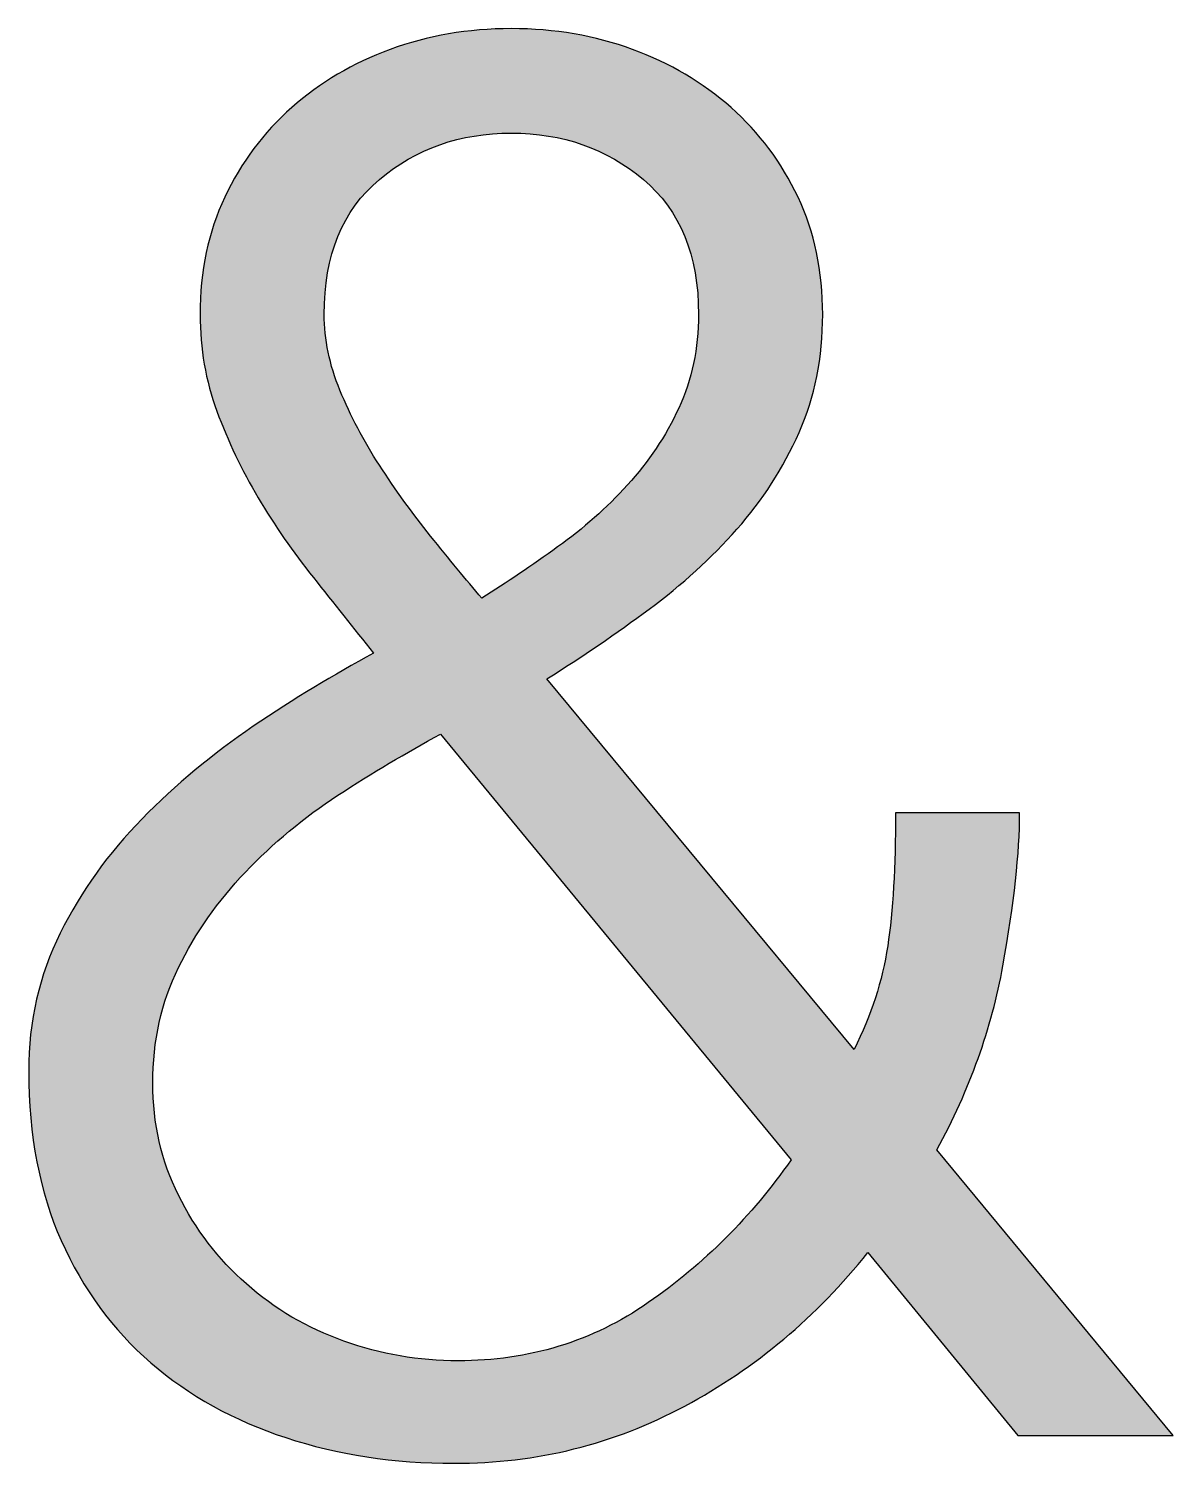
# Paper-space layout 'A3mask (portrait)' of a CAD drawing. Extents: x 0 to 277, y 0 to 394.
# Drawn here: x 198.855 to 200.453, y 39.345 to 41.347 of the extents above; entities that cross this region are included whole.
import ezdxf
from ezdxf.enums import TextEntityAlignment as Align

# ---------------------------------------------------------------- set-up
doc = ezdxf.new("R2010")
doc.units = 0
doc.layers.get('0').update_dxf_attribs({"linetype": 'CONTINUOUS'})
doc.layers.get('Defpoints').update_dxf_attribs({"linetype": 'CONTINUOUS'})
doc.layers.add('JPP_Mask', color=7, linetype='CONTINUOUS')
doc.styles.add('JPP', font='arial.ttf')

# ---------------------------------------------------------------- blocks, each defined once
blk = doc.blocks.new('A3mask (portrait)')
at = {"true_color": 0x004a91}
h = blk.add_hatch(color=154, dxfattribs=at)
edge = h.paths.add_edge_path()
edge.add_spline(control_points=[(200.0076, 39.9223), (200.0076, 39.9223), (199.5785, 40.4394), (199.5785, 40.4394), (199.628, 40.4705), (199.6757, 40.5031), (199.7215, 40.537)], knot_values=[24, 24, 24, 24, 25, 25, 25, 26, 26, 26, 26], degree=3, periodic=0)
edge.add_spline(control_points=[(199.7215, 40.537), (199.7673, 40.5709), (199.8082, 40.608), (199.8439, 40.6485)], knot_values=[23, 23, 23, 23, 24, 24, 24, 24], degree=3, periodic=0)
edge.add_spline(control_points=[(199.8439, 40.6485), (199.8797, 40.6888), (199.9085, 40.7337), (199.9306, 40.7832), (199.9526, 40.8327), (199.9636, 40.8876), (199.9636, 40.9481)], knot_values=[21, 21, 21, 21, 22, 22, 22, 23, 23, 23, 23], degree=3, periodic=0)
edge.add_spline(control_points=[(199.9636, 40.9481), (199.9636, 41.0088), (199.9521, 41.0633), (199.9292, 41.1119)], knot_values=[20, 20, 20, 20, 21, 21, 21, 21], degree=3, periodic=0)
edge.add_spline(control_points=[(199.9292, 41.1119), (199.9062, 41.1604), (199.8751, 41.2022), (199.8357, 41.2371)], knot_values=[19, 19, 19, 19, 20, 20, 20, 20], degree=3, periodic=0)
edge.add_spline(control_points=[(199.8357, 41.2371), (199.7962, 41.2718), (199.7504, 41.2989), (199.6981, 41.3181), (199.6459, 41.3374), (199.5895, 41.3471), (199.529, 41.3471)], knot_values=[17, 17, 17, 17, 18, 18, 18, 19, 19, 19, 19], degree=3, periodic=0)
edge.add_spline(control_points=[(199.529, 41.3471), (199.4685, 41.3471), (199.4121, 41.3374), (199.3598, 41.3181), (199.3076, 41.2989), (199.2617, 41.2718), (199.2223, 41.2371)], knot_values=[15, 15, 15, 15, 16, 16, 16, 17, 17, 17, 17], degree=3, periodic=0)
edge.add_spline(control_points=[(199.2223, 41.2371), (199.1829, 41.2022), (199.1517, 41.1604), (199.1288, 41.1119)], knot_values=[14, 14, 14, 14, 15, 15, 15, 15], degree=3, periodic=0)
edge.add_spline(control_points=[(199.1288, 41.1119), (199.1059, 41.0633), (199.0944, 41.0088), (199.0944, 40.9481)], knot_values=[13, 13, 13, 13, 14, 14, 14, 14], degree=3, periodic=0)
edge.add_spline(control_points=[(199.0944, 40.9481), (199.0944, 40.9005), (199.1022, 40.8555), (199.1178, 40.8134)], knot_values=[12, 12, 12, 12, 13, 13, 13, 13], degree=3, periodic=0)
edge.add_spline(control_points=[(199.1178, 40.8134), (199.1333, 40.7712), (199.1526, 40.7309), (199.1755, 40.6924)], knot_values=[11, 11, 11, 11, 12, 12, 12, 12], degree=3, periodic=0)
edge.add_spline(control_points=[(199.1755, 40.6924), (199.1984, 40.6538), (199.2241, 40.6167), (199.2525, 40.581)], knot_values=[10, 10, 10, 10, 11, 11, 11, 11], degree=3, periodic=0)
edge.add_spline(control_points=[(199.2525, 40.581), (199.281, 40.5452), (199.309, 40.5099), (199.3364, 40.4752)], knot_values=[9, 9, 9, 9, 10, 10, 10, 10], degree=3, periodic=0)
edge.add_spline(control_points=[(199.3364, 40.4752), (199.2815, 40.4458), (199.2255, 40.4118), (199.1687, 40.3734)], knot_values=[8, 8, 8, 8, 9, 9, 9, 9], degree=3, periodic=0)
edge.add_spline(control_points=[(199.1687, 40.3734), (199.1118, 40.3348), (199.06, 40.2917), (199.0133, 40.244), (198.9665, 40.1964), (198.9284, 40.1433), (198.8991, 40.0846)], knot_values=[6, 6, 6, 6, 7, 7, 7, 8, 8, 8, 8], degree=3, periodic=0)
edge.add_spline(control_points=[(198.8991, 40.0846), (198.8698, 40.0258), (198.8551, 39.9616), (198.8551, 39.8921)], knot_values=[5, 5, 5, 5, 6, 6, 6, 6], degree=3, periodic=0)
edge.add_spline(control_points=[(198.8551, 39.8921), (198.8551, 39.8022), (198.8703, 39.7233), (198.9005, 39.6554), (198.9308, 39.5876), (198.9725, 39.5308), (199.0256, 39.485)], knot_values=[3, 3, 3, 3, 4, 4, 4, 5, 5, 5, 5], degree=3, periodic=0)
edge.add_spline(control_points=[(199.0256, 39.485), (199.0788, 39.439), (199.1416, 39.4043), (199.2141, 39.3804)], knot_values=[2, 2, 2, 2, 3, 3, 3, 3], degree=3, periodic=0)
edge.add_spline(control_points=[(199.2141, 39.3804), (199.2865, 39.3566), (199.3649, 39.3446), (199.4492, 39.3446)], knot_values=[1, 1, 1, 1, 2, 2, 2, 2], degree=3, periodic=0)
edge.add_spline(control_points=[(199.4492, 39.3446), (199.5647, 39.3446), (199.672, 39.3713), (199.771, 39.4245)], knot_values=[0, 0, 0, 0, 1, 1, 1, 1], degree=3, periodic=0)
edge.add_spline(control_points=[(199.771, 39.4245), (199.8701, 39.4776), (199.9553, 39.5492), (200.0268, 39.6389)], knot_values=[34, 34, 34, 34, 35, 35, 35, 35], degree=3, periodic=0)
edge.add_spline(control_points=[(200.0268, 39.6389), (200.0268, 39.6389), (200.2359, 39.3832), (200.2359, 39.3832), (200.2359, 39.3832), (200.2902, 39.3832), (200.3445, 39.3832)], knot_values=[32.5, 32.5, 32.5, 32.5, 33.5, 33.5, 33.5, 34, 34, 34, 34], degree=3, periodic=0)
edge.add_spline(control_points=[(200.3445, 39.3832), (200.3988, 39.3832), (200.4531, 39.3832), (200.4531, 39.3832), (200.4531, 39.3832), (200.3706, 39.4829), (200.2881, 39.5826)], knot_values=[31.5, 31.5, 31.5, 31.5, 32, 32, 32, 32.5, 32.5, 32.5, 32.5], degree=3, periodic=0)
edge.add_spline(control_points=[(200.2881, 39.5826), (200.2056, 39.6823), (200.1231, 39.782), (200.1231, 39.782), (200.1689, 39.8664), (200.1996, 39.9521), (200.2153, 40.0392)], knot_values=[30, 30, 30, 30, 30.5, 30.5, 30.5, 31.5, 31.5, 31.5, 31.5], degree=3, periodic=0)
edge.add_spline(control_points=[(200.2153, 40.0392), (200.2308, 40.1262), (200.2386, 40.1973), (200.2386, 40.2524)], knot_values=[29, 29, 29, 29, 30, 30, 30, 30], degree=3, periodic=0)
edge.add_spline(control_points=[(200.2386, 40.2524), (200.2386, 40.2524), (200.0653, 40.2524), (200.0653, 40.2524), (200.0653, 40.1772), (200.0616, 40.1152), (200.0544, 40.0667)], knot_values=[27, 27, 27, 27, 28, 28, 28, 29, 29, 29, 29], degree=3, periodic=0)
edge.add_spline(control_points=[(200.0544, 40.0667), (200.047, 40.0181), (200.0314, 39.97), (200.0076, 39.9223)], knot_values=[26, 26, 26, 26, 27, 27, 27, 27], degree=3, periodic=0)
edge = h.paths.add_edge_path(flags=16)
edge.add_spline(control_points=[(199.43, 40.3624), (199.43, 40.3624), (199.9196, 39.7683), (199.9196, 39.7683), (199.8645, 39.6894), (199.7981, 39.6229), (199.7202, 39.5689)], knot_values=[8, 8, 8, 8, 9, 9, 9, 10, 10, 10, 10], degree=3, periodic=0)
edge.add_spline(control_points=[(199.7202, 39.5689), (199.6422, 39.5147), (199.5537, 39.4877), (199.4547, 39.4877)], knot_values=[7, 7, 7, 7, 8, 8, 8, 8], degree=3, periodic=0)
edge.add_spline(control_points=[(199.4547, 39.4877), (199.3997, 39.4877), (199.3465, 39.4968), (199.2952, 39.5152)], knot_values=[6, 6, 6, 6, 7, 7, 7, 7], degree=3, periodic=0)
edge.add_spline(control_points=[(199.2952, 39.5152), (199.2439, 39.5334), (199.1984, 39.56), (199.159, 39.5949)], knot_values=[5, 5, 5, 5, 6, 6, 6, 6], degree=3, periodic=0)
edge.add_spline(control_points=[(199.159, 39.5949), (199.1196, 39.6297), (199.088, 39.671), (199.0642, 39.7188)], knot_values=[4, 4, 4, 4, 5, 5, 5, 5], degree=3, periodic=0)
edge.add_spline(control_points=[(199.0642, 39.7188), (199.0403, 39.7664), (199.0284, 39.8187), (199.0284, 39.8755)], knot_values=[3, 3, 3, 3, 4, 4, 4, 4], degree=3, periodic=0)
edge.add_spline(control_points=[(199.0284, 39.8755), (199.0284, 39.9342), (199.0403, 39.9879), (199.0642, 40.0365)], knot_values=[2, 2, 2, 2, 3, 3, 3, 3], degree=3, periodic=0)
edge.add_spline(control_points=[(199.0642, 40.0365), (199.088, 40.0849), (199.1191, 40.1294), (199.1577, 40.1698)], knot_values=[1, 1, 1, 1, 2, 2, 2, 2], degree=3, periodic=0)
edge.add_spline(control_points=[(199.1577, 40.1698), (199.1962, 40.2101), (199.2392, 40.2459), (199.2869, 40.2771)], knot_values=[0, 0, 0, 0, 1, 1, 1, 1], degree=3, periodic=0)
edge.add_spline(control_points=[(199.2869, 40.2771), (199.3346, 40.3082), (199.3823, 40.3366), (199.43, 40.3624)], knot_values=[10, 10, 10, 10, 11, 11, 11, 11], degree=3, periodic=0)
edge = h.paths.add_edge_path(flags=16)
edge.add_spline(control_points=[(199.4877, 40.5521), (199.4657, 40.5778), (199.4419, 40.6067), (199.4162, 40.6388)], knot_values=[4, 4, 4, 4, 5, 5, 5, 5], degree=3, periodic=0)
edge.add_spline(control_points=[(199.4162, 40.6388), (199.3905, 40.6709), (199.3667, 40.7038), (199.3447, 40.7377)], knot_values=[3, 3, 3, 3, 4, 4, 4, 4], degree=3, periodic=0)
edge.add_spline(control_points=[(199.3447, 40.7377), (199.3227, 40.7717), (199.3044, 40.8066), (199.2897, 40.8423)], knot_values=[2, 2, 2, 2, 3, 3, 3, 3], degree=3, periodic=0)
edge.add_spline(control_points=[(199.2897, 40.8423), (199.275, 40.8781), (199.2677, 40.9134), (199.2677, 40.9481)], knot_values=[1, 1, 1, 1, 2, 2, 2, 2], degree=3, periodic=0)
edge.add_spline(control_points=[(199.2677, 40.9481), (199.2677, 41.0307), (199.2933, 41.0935), (199.3447, 41.1366)], knot_values=[0, 0, 0, 0, 1, 1, 1, 1], degree=3, periodic=0)
edge.add_spline(control_points=[(199.3447, 41.1366), (199.396, 41.1798), (199.4575, 41.2013), (199.529, 41.2013)], knot_values=[11, 11, 11, 11, 12, 12, 12, 12], degree=3, periodic=0)
edge.add_spline(control_points=[(199.529, 41.2013), (199.6005, 41.2013), (199.6619, 41.1798), (199.7133, 41.1366), (199.7646, 41.0935), (199.7903, 41.0307), (199.7903, 40.9481)], knot_values=[9, 9, 9, 9, 10, 10, 10, 11, 11, 11, 11], degree=3, periodic=0)
edge.add_spline(control_points=[(199.7903, 40.9481), (199.7903, 40.9005), (199.7811, 40.8571), (199.7628, 40.8176), (199.7444, 40.7782), (199.7206, 40.7424), (199.6913, 40.7103)], knot_values=[7, 7, 7, 7, 8, 8, 8, 9, 9, 9, 9], degree=3, periodic=0)
edge.add_spline(control_points=[(199.6913, 40.7103), (199.6619, 40.6782), (199.6294, 40.6493), (199.5936, 40.6236)], knot_values=[6, 6, 6, 6, 7, 7, 7, 7], degree=3, periodic=0)
edge.add_spline(control_points=[(199.5936, 40.6236), (199.5579, 40.598), (199.5225, 40.5741), (199.4877, 40.5521)], knot_values=[5, 5, 5, 5, 6, 6, 6, 6], degree=3, periodic=0)
at = {"layer": 'Defpoints', "color": 154, "true_color": 0x004a91}
for points, knots in [([(199.771, 39.4245), (199.672, 39.3713), (199.5647, 39.3446), (199.4492, 39.3446), (199.3649, 39.3446), (199.2865, 39.3566), (199.2141, 39.3804), (199.1416, 39.4043), (199.0788, 39.439), (199.0256, 39.485), (198.9725, 39.5308), (198.9308, 39.5876), (198.9005, 39.6554), (198.8703, 39.7233), (198.8551, 39.8022), (198.8551, 39.8921), (198.8551, 39.9616), (198.8698, 40.0258), (198.8991, 40.0846), (198.9284, 40.1433), (198.9665, 40.1964), (199.0133, 40.244), (199.06, 40.2917), (199.1118, 40.3348), (199.1687, 40.3734), (199.2255, 40.4118), (199.2815, 40.4458), (199.3364, 40.4752), (199.309, 40.5099), (199.281, 40.5452), (199.2525, 40.581), (199.2241, 40.6167), (199.1984, 40.6538), (199.1755, 40.6924), (199.1526, 40.7309), (199.1333, 40.7712), (199.1178, 40.8134), (199.1022, 40.8555), (199.0944, 40.9005), (199.0944, 40.9481), (199.0944, 41.0088), (199.1059, 41.0633), (199.1288, 41.1119), (199.1517, 41.1604), (199.1829, 41.2022), (199.2223, 41.2371), (199.2617, 41.2718), (199.3076, 41.2989), (199.3598, 41.3181), (199.4121, 41.3374), (199.4685, 41.3471), (199.529, 41.3471), (199.5895, 41.3471), (199.6459, 41.3374), (199.6981, 41.3181), (199.7504, 41.2989), (199.7962, 41.2718), (199.8357, 41.2371), (199.8751, 41.2022), (199.9062, 41.1604), (199.9292, 41.1119), (199.9521, 41.0633), (199.9636, 41.0088), (199.9636, 40.9481), (199.9636, 40.8876), (199.9526, 40.8327), (199.9306, 40.7832), (199.9085, 40.7337), (199.8797, 40.6888), (199.8439, 40.6485), (199.8082, 40.608), (199.7673, 40.5709), (199.7215, 40.537), (199.6757, 40.5031), (199.628, 40.4705), (199.5785, 40.4394), (199.5785, 40.4394), (200.0076, 39.9223), (200.0076, 39.9223), (200.0314, 39.97), (200.047, 40.0181), (200.0544, 40.0667), (200.0616, 40.1152), (200.0653, 40.1772), (200.0653, 40.2524), (200.0653, 40.2524), (200.2386, 40.2524), (200.2386, 40.2524), (200.2386, 40.1973), (200.2308, 40.1262), (200.2153, 40.0392), (200.1996, 39.9521), (200.1689, 39.8664), (200.1231, 39.782), (200.1231, 39.782), (200.4531, 39.3832), (200.4531, 39.3832), (200.4531, 39.3832), (200.2359, 39.3832), (200.2359, 39.3832), (200.2359, 39.3832), (200.0268, 39.6389), (200.0268, 39.6389), (199.9553, 39.5492), (199.8701, 39.4776), (199.771, 39.4245)], [0, 0, 0, 0, 1, 1, 1, 2, 2, 2, 3, 3, 3, 4, 4, 4, 5, 5, 5, 6, 6, 6, 7, 7, 7, 8, 8, 8, 9, 9, 9, 10, 10, 10, 11, 11, 11, 12, 12, 12, 13, 13, 13, 14, 14, 14, 15, 15, 15, 16, 16, 16, 17, 17, 17, 18, 18, 18, 19, 19, 19, 20, 20, 20, 21, 21, 21, 22, 22, 22, 23, 23, 23, 24, 24, 24, 25, 25, 25, 26, 26, 26, 27, 27, 27, 28, 28, 28, 29, 29, 29, 30, 30, 30, 31, 31, 31, 32, 32, 32, 33, 33, 33, 34, 34, 34, 35, 35, 35, 35]), ([(199.3447, 41.1366), (199.2933, 41.0935), (199.2677, 41.0307), (199.2677, 40.9481), (199.2677, 40.9134), (199.275, 40.8781), (199.2897, 40.8423), (199.3044, 40.8066), (199.3227, 40.7717), (199.3447, 40.7377), (199.3667, 40.7038), (199.3905, 40.6709), (199.4162, 40.6388), (199.4419, 40.6067), (199.4657, 40.5778), (199.4877, 40.5521), (199.5225, 40.5741), (199.5579, 40.598), (199.5936, 40.6236), (199.6294, 40.6493), (199.6619, 40.6782), (199.6913, 40.7103), (199.7206, 40.7424), (199.7444, 40.7782), (199.7628, 40.8176), (199.7811, 40.8571), (199.7903, 40.9005), (199.7903, 40.9481), (199.7903, 41.0307), (199.7646, 41.0935), (199.7133, 41.1366), (199.6619, 41.1798), (199.6005, 41.2013), (199.529, 41.2013), (199.4575, 41.2013), (199.396, 41.1798), (199.3447, 41.1366)], [0, 0, 0, 0, 1, 1, 1, 2, 2, 2, 3, 3, 3, 4, 4, 4, 5, 5, 5, 6, 6, 6, 7, 7, 7, 8, 8, 8, 9, 9, 9, 10, 10, 10, 11, 11, 11, 12, 12, 12, 12]), ([(199.2869, 40.2771), (199.2392, 40.2459), (199.1962, 40.2101), (199.1577, 40.1698), (199.1191, 40.1294), (199.088, 40.0849), (199.0642, 40.0365), (199.0403, 39.9879), (199.0284, 39.9342), (199.0284, 39.8755), (199.0284, 39.8187), (199.0403, 39.7664), (199.0642, 39.7188), (199.088, 39.671), (199.1196, 39.6297), (199.159, 39.5949), (199.1984, 39.56), (199.2439, 39.5334), (199.2952, 39.5152), (199.3465, 39.4968), (199.3997, 39.4877), (199.4547, 39.4877), (199.5537, 39.4877), (199.6422, 39.5147), (199.7202, 39.5689), (199.7981, 39.6229), (199.8645, 39.6894), (199.9196, 39.7683), (199.9196, 39.7683), (199.43, 40.3624), (199.43, 40.3624), (199.3823, 40.3366), (199.3346, 40.3082), (199.2869, 40.2771)], [0, 0, 0, 0, 1, 1, 1, 2, 2, 2, 3, 3, 3, 4, 4, 4, 5, 5, 5, 6, 6, 6, 7, 7, 7, 8, 8, 8, 9, 9, 9, 10, 10, 10, 11, 11, 11, 11])]:
    blk.add_open_spline(points, degree=3, knots=knots, dxfattribs=at)
at = {"color": 7, "style": 'JPP'}
for tag, p in [('Client', (244.02, 56.35)), ('Project1', (244.02, 44.1)), ('Project2', (244.02, 40.425)), ('Project3', (244.02, 36.75)), ('Title1', (244.02, 28.175)), ('Title2', (244.02, 24.5)), ('Title3', (244.02, 20.825)), ('Status', (191.1, 3.675))]:
    blk.add_attdef(tag, text='', height=1.7, dxfattribs=at).set_placement(p, align=Align.MIDDLE_LEFT)
at = {"color": 2, "style": 'JPP'}
for tag, p in [('Scale', (204.575, 12.25)), ('Checked', (248.675, 12.25)), ('Drawn', (226.625, 12.25)), ('Date', (270.725, 12.25))]:
    blk.add_attdef(tag, text='', height=1, dxfattribs=at).set_placement(p, align=Align.MIDDLE_CENTER)
at = {"color": 6, "style": 'JPP'}
for tag, p in [('Ref', (235.2, 3.675)), ('DrgNo.', (255.78, 3.675))]:
    blk.add_attdef(tag, text='', height=2, dxfattribs=at).set_placement(p, align=Align.MIDDLE_LEFT)
blk.add_attdef('Rev', text='', height=2, dxfattribs=at).set_placement((272.5746, 3.675), align=Align.MIDDLE_CENTER)

psp = doc.layouts.new('A3mask (portrait)')

# ---------------------------------------------------------------- block references
at = {"layer": 'JPP_Mask'}
psp.add_blockref('A3mask (portrait)', (0, 0), dxfattribs=at)

doc.saveas('drawing.dxf')
